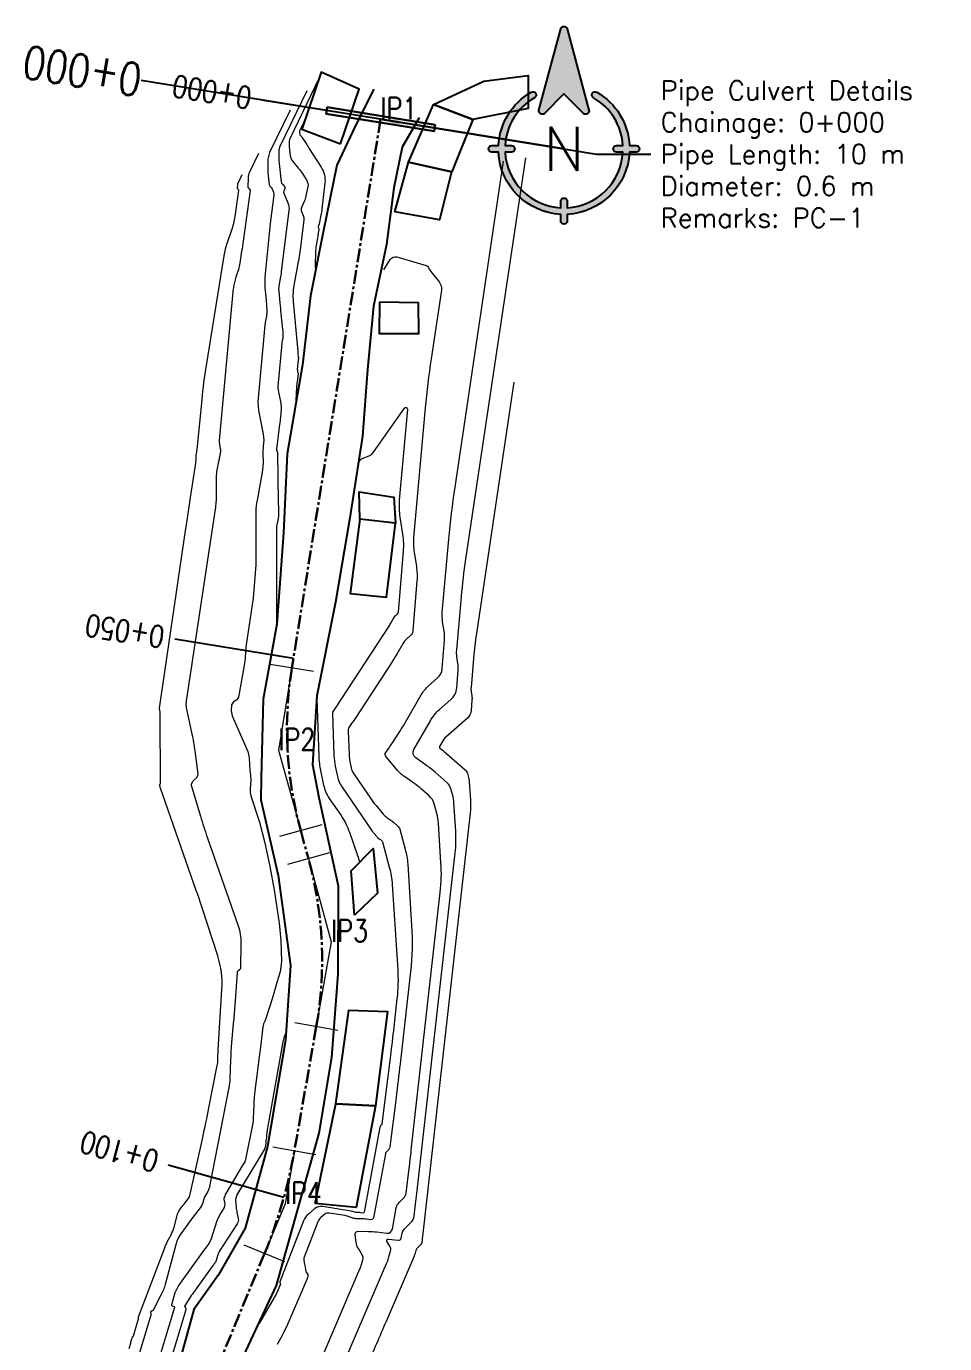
# Model space of a CAD drawing. Extents: x 337736 to 342002, y 3067251 to 3069533.
# Drawn here: x 338701.2 to 338785.2, y 3069412.2 to 3069532.7 of the extents above; entities that cross this region are included whole.
import ezdxf
from ezdxf.enums import TextEntityAlignment as Align

# ---------------------------------------------------------------- set-up
doc = ezdxf.new("R2010")
doc.units = 0
doc.header["$MEASUREMENT"] = 0
doc.linetypes.add('Center', pattern=[2, 1.25, -0.25, 0.25, -0.25])
for name, color, linetype, lineweight in [('BEC', 3, 'Continuous', 13), ('BES', 3, 'Continuous', 13), ('Chainage', 7, 'Continuous', 25), ('Contour', 4, 'Continuous', 0), ('IP_Line', 150, 'Continuous', 9), ('PC_Callout', 6, 'Continuous', 30), ('PipeCulvert', 6, 'Continuous', 30), ('RC', 9, 'Center', 30)]:
    doc.layers.add(name, color=color, linetype=linetype, lineweight=lineweight)
for name, color, linetype in [('Building', 1, 'Continuous'), ('IPName', 7, 'Continuous'), ('Match Chainage', 7, 'Continuous'), ('North', 7, 'Continuous'), ('RoadEdge', 51, 'Continuous')]:
    doc.layers.add(name, color=color, linetype=linetype)
doc.styles.get("Standard").update_dxf_attribs({"font": 'simplex.shx'})
doc.dimstyles.new('Dimension_PC_Callout', dxfattribs={"dimtxt": 1.75, "dimasz": 1.75, "dimexe": 0.18, "dimexo": 0.0625, "dimgap": 0.875, "dimtad": 0, "dimdec": 4, "dimzin": 0, "dimdsep": 46, "dimtxsty": 'Standard', "dimcen": 0.09, "dimadec": 0, "dimazin": 0, "dimtfac": 1, "dimtdec": 4, "dimtofl": 0, "dimtmove": 0, "dimatfit": 3, "dimfxl": 1, "dimtolj": 1, "dimtzin": 0, "dimarcsym": 0})

# ---------------------------------------------------------------- blocks, each defined once
blk = doc.blocks.new('North')
at = {"layer": 'North'}
h = blk.add_hatch(color=0, dxfattribs=at)
h.dxf.hatch_style = 1
edge = h.paths.add_edge_path()
edge.add_line((7.276000000000001e-12, 8.38899464431597), (-2.97585080653152, 5.413143837775349))
edge.add_arc((-3.32940419712395, 5.766697228368679), 0.499999999999442, 165.000000000033, 314.99999999992633, ccw=False)
edge.add_line((-3.81236711026941, 5.8961067509199), (-0.4829629131381812, 18.3216123735528))
edge.add_arc((7.276000000000001e-12, 18.1922028510016), 0.500000000000879, 14.999999999966974, 165.000000000033, ccw=False)
edge.add_line((0.482962913152733, 18.3216123735528), (3.81236711028396, 5.8961067509199))
edge.add_arc((3.3294041971385, 5.766697228368679), 0.500000000000879, -135, 14.999999999966974, ccw=False)
edge.add_line((2.97585080654608, 5.413143837776259), (7.275957614183426e-12, 8.38899464431597))
edge = h.paths.add_edge_path()
edge.add_line((0.5000000000072761, -7.99999999999636), (0.5000000000072761, -8.986100377802359))
edge.add_arc((7.276000000000001e-12, 3.638e-12), 9.000000000000279, 273.18473853672, 356.81526146328)
edge.add_line((8.98610037781327, -0.499999999996362), (8.000000000007269, -0.499999999996362))
edge.add_arc((8.000000000007269, 3.638e-12), 0.5, 90, 270, ccw=False)
edge.add_line((8.000000000007269, 0.500000000003638), (8.98610037781327, 0.500000000003638))
edge.add_arc((7.276000000000001e-12, 2.7285e-12), 9.00000000000033, 3.18473853672609, 60.00000000000131)
edge.add_arc((4.75000000000728, 8.22724133595511), 0.499999999999844, 59.999999999989996, 239.99999999999, ccw=False)
edge.add_arc((1.09139e-11, 3.638e-12), 9.99999999999743, 2.865983982600028, 60.00000000001597, ccw=False)
edge.add_line((9.98749217772638, 0.500000000003638), (11.0000000000073, 0.500000000003638))
edge.add_arc((11.0000000000073, 3.638e-12), 0.5, -90, 90, ccw=False)
edge.add_line((11.0000000000073, -0.499999999996362), (9.98749217772638, -0.499999999996362))
edge.add_arc((1.09139e-11, 3.638e-12), 9.999999999996382, 272.8659839825781, 357.1340160174001, ccw=False)
edge.add_line((0.5000000000072761, -9.98749217771547), (0.5000000000072761, -10.9999999999964))
edge.add_arc((7.276000000000001e-12, -10.9999999999964), 0.5, -180, 0, ccw=False)
edge.add_line((-0.499999999992724, -10.9999999999964), (-0.499999999992724, -9.98749217771547))
edge.add_arc((7.276000000000001e-12, 3.638e-12), 10, 182.865983982599, 267.1340160174011, ccw=False)
edge.add_line((-9.98749217771183, -0.499999999996362), (-10.9999999999927, -0.499999999996362))
edge.add_arc((-10.9999999999927, 3.638e-12), 0.5, 90, 270, ccw=False)
edge.add_line((-10.9999999999927, 0.500000000003638), (-9.98749217771183, 0.500000000003638))
edge.add_arc((7.276000000000001e-12, 3.638e-12), 10, 120, 177.134016017401, ccw=False)
edge.add_arc((-4.74999999999272, 8.22724133595511), 0.500000000000632, -59.99999999999011, 119.99999999995799, ccw=False)
edge.add_arc((7.276000000000001e-12, 2.7285e-12), 9.00000000000034, 119.999999999999, 176.815261463274)
edge.add_line((-8.98610037779872, 0.500000000003638), (-7.99999999999272, 0.500000000003638))
edge.add_arc((-7.99999999999272, 3.638e-12), 0.5, -90, 90, ccw=False)
edge.add_line((-7.99999999999272, -0.499999999996362), (-8.98610037779872, -0.499999999996362))
edge.add_arc((7.276000000000001e-12, 3.638e-12), 9.000000000000279, 183.18473853672, 266.81526146328)
edge.add_line((-0.499999999992724, -8.986100377802359), (-0.499999999992724, -7.99999999999636))
edge.add_arc((7.276000000000001e-12, -7.99999999999636), 0.5, 0, 180, ccw=False)
at = {"layer": 'North', "color": 0}
for points in [[(7.276000000000001e-12, 8.38899464431597), (-2.97585080653152, 5.413143837775349, -0.7673269879792459), (-3.81236711026941, 5.8961067509199), (-0.4829629131381811, 18.3216123735528, -0.7673269879794109), (0.482962913152733, 18.3216123735528), (3.81236711028396, 5.8961067509199, -0.7673269879792459), (2.97585080654608, 5.413143837776259)], [(0.5000000000072761, -7.99999999999636), (0.5000000000072761, -8.986100377802359, 0.382015476982892), (8.98610037781327, -0.499999999996362), (8.000000000007269, -0.499999999996362, -1), (8.000000000007269, 0.500000000003638), (8.98610037781327, 0.500000000003638, 0.253109756565021), (4.50000000000728, 7.79422863406307, -0.99999999999909), (5.00000000000728, 8.660254037847151, -0.2545902106462961), (9.98749217772638, 0.500000000003638), (11.0000000000073, 0.500000000003638, -1), (11.0000000000073, -0.499999999996362), (9.98749217772638, -0.499999999996362, -0.385206477913585), (0.5000000000072761, -9.98749217771547), (0.5000000000072761, -10.9999999999964, -1), (-0.499999999992724, -10.9999999999964), (-0.499999999992724, -9.98749217771547, -0.385206477913585), (-9.98749217771183, -0.499999999996362), (-10.9999999999927, -0.499999999996362, -1), (-10.9999999999927, 0.500000000003638), (-9.98749217771183, 0.500000000003638, -0.2545902106462961), (-4.99999999999272, 8.66025403784806, -0.9999999999990908), (-4.49999999999272, 7.79422863406307, 0.253109756565021), (-8.98610037779872, 0.500000000003638), (-7.99999999999272, 0.500000000003638, -1), (-7.99999999999272, -0.499999999996362), (-8.98610037779872, -0.499999999996362, 0.382015476982892), (-0.499999999992724, -8.986100377802359), (-0.499999999992724, -7.99999999999636, -1)]]:
    blk.add_lwpolyline(points, format="xyb", close=True, dxfattribs=at)
blk.add_text('N', height=6.7215, dxfattribs=at).set_placement((7.2919e-12, 3.6513e-12), align=Align.MIDDLE_CENTER)

msp = doc.modelspace()

# ---------------------------------------------------------------- linework, layer by layer
at = {"layer": 'BEC'}
for points in [[(338727.456506376, 3069473.69410148), (338723.507800109, 3069474.33263012)], [(338727.4565063758, 3069473.694101478), (338723.5078001088, 3069474.332630119)], [(338728.218394958, 3069459.66212524), (338724.362038822, 3069458.59980826)], [(338728.2183949578, 3069459.662125239), (338724.3620388217, 3069458.599808258)], [(338728.925413575, 3069457.09555081), (338725.069057439, 3069456.03323383)], [(338728.9254135748, 3069457.095550809), (338725.0690574388, 3069456.033233828)], [(338729.692121081, 3069440.84478792), (338725.752877647, 3069441.53931017)], [(338729.6921210808, 3069440.844787918), (338725.7528776468, 3069441.539310168)], [(338727.68275545, 3069429.44791723), (338723.743512016, 3069430.14243948)], [(338727.6827554498, 3069429.447917229), (338723.7435120158, 3069430.142439479)], [(338724.830041001, 3069419.64915175), (338721.133581776, 3069421.1776115)], [(338724.8300410008, 3069419.649151749), (338721.1335817758, 3069421.177611499)]]:
    msp.add_lwpolyline(points, dxfattribs=at)
at = {"layer": 'BES'}
for points in [[(338727.456506376, 3069473.69410148), (338723.507800109, 3069474.33263012)], [(338727.4565063758, 3069473.694101478), (338723.5078001088, 3069474.332630119)], [(338728.218394958, 3069459.66212524), (338724.362038822, 3069458.59980826)], [(338728.2183949578, 3069459.662125239), (338724.3620388217, 3069458.599808258)], [(338728.925413575, 3069457.09555081), (338725.069057439, 3069456.03323383)], [(338728.9254135748, 3069457.095550809), (338725.0690574388, 3069456.033233828)], [(338729.692121081, 3069440.84478792), (338725.752877647, 3069441.53931017)], [(338729.6921210808, 3069440.844787918), (338725.7528776468, 3069441.539310168)], [(338727.68275545, 3069429.44791723), (338723.743512016, 3069430.14243948)], [(338727.6827554498, 3069429.447917229), (338723.7435120158, 3069430.142439479)], [(338724.830041001, 3069419.64915175), (338721.133581776, 3069421.1776115)], [(338724.8300410008, 3069419.649151749), (338721.1335817758, 3069421.177611499)]]:
    msp.add_lwpolyline(points, dxfattribs=at)
at = {"layer": 'Building'}
for points in [[(338729.9269999998, 3069521.982999999, 1369.842), (338731.6569999998, 3069526.988999998, 1369.534), (338728.1779999997, 3069528.553999998, 1372.105), (338726.4044999998, 3069523.348399999, 1370.7635), (338729.9269999998, 3069521.982999999, 1369.842)], [(338738.4439999997, 3069525.600999999, 1369.044), (338743.0539999998, 3069527.725999999, 1368.374), (338747.1179999997, 3069528.250999999, 1367.943), (338747.1207999997, 3069525.219599999, 1368.2197), (338742.0339999998, 3069524.219499999, 1368.6929), (338738.4439999997, 3069525.600999999, 1369.044)], [(338736.1589999998, 3069520.309999999, 1369.803), (338738.4439999997, 3069525.600999999, 1369.044), (338742.0339999998, 3069524.219499999, 1369.2677), (338740.1117999998, 3069519.437399999, 1369.5675), (338736.1589999998, 3069520.309999999, 1369.803)], [(338734.9149999997, 3069515.756999998, 1370.678), (338736.1589999998, 3069520.309999999, 1369.803), (338740.0960999998, 3069519.437399999, 1370.0806), (338738.9865999998, 3069515.030299999, 1370.3933), (338734.9149999997, 3069515.756999998, 1370.678)], [(338733.5359999998, 3069507.524999999, 1371.139), (338737.0369999998, 3069507.482099999, 1371.4798), (338737.0682999998, 3069504.590999999, 1371.7612), (338733.5059999998, 3069504.603999998, 1371.208), (338733.5359999998, 3069507.524999999, 1371.139)], [(338731.7089999997, 3069487.631999998, 1372.252), (338731.6289999997, 3069490.130999999, 1372.205), (338734.8129999997, 3069489.664499999, 1372.3269), (338734.9535999998, 3069487.257899999, 1372.4183), (338731.7089999997, 3069487.631999998, 1372.252)], [(338731.7089999997, 3069487.631999998, 1372.252), (338730.8269999998, 3069480.829999999, 1372.679), (338734.1560999998, 3069480.510599999, 1372.7949), (338734.9535999998, 3069487.257899999, 1372.6241), (338731.7089999997, 3069487.631999998, 1372.252)], [(338731.2309999998, 3069451.376999998, 1373.17), (338730.8989999997, 3069455.439999999, 1373.301), (338732.9209999998, 3069457.477999999, 1372.537), (338733.3356999998, 3069453.412099998, 1372.9058), (338731.2309999998, 3069451.376999998, 1373.17)], [(338729.5059999998, 3069434.132999999, 1372.69), (338730.6959999998, 3069442.680999999, 1372.655), (338734.2416999998, 3069442.583999998, 1372.7628), (338733.1477999997, 3069433.926199999, 1372.782), (338729.5059999998, 3069434.132999999, 1372.69)], [(338727.6279999997, 3069425.000999999, 1372.352), (338729.5059999998, 3069434.132999999, 1372.69), (338733.1477999997, 3069433.926199999, 1372.8034), (338731.3661999998, 3069424.643299999, 1372.8382), (338727.6279999997, 3069425.000999999, 1372.352)]]:
    msp.add_polyline3d(points, dxfattribs=at)
at = {"layer": 'Chainage'}
for p, q in [((338733.605347837, 3069524.24777624), (338722.746405602, 3069526.00372998)), ((338725.62373993, 3069474.8889479), (338714.764797695, 3069476.64490164)), ((338724.754067157, 3069425.56139839), (338714.155586209, 3069428.50625859))]:
    msp.add_line(p, q, dxfattribs=at)
at = {"layer": 'Contour'}
for points, elevation in [([(338727.9970242556, 3069528.059043319, 0.003747706835887744), (338727.9908, 3069528.0464), (338725.2929, 3069522.4652, 0.10563), (338725.2376, 3069522.2393), (338725.2307, 3069522.0016, 0.03497), (338725.2403, 3069521.7645), (338725.3339, 3069520.9209, 0.15002), (338725.5705, 3069520.374), (338725.975, 3069519.8998, -0.0287), (338726.351, 3069519.404), (338726.8142, 3069518.7143, -0.20161), (338726.9451, 3069518.0461), (338726.7743, 3069517.222, -0.05527000000000001), (338726.6105, 3069516.7189), (338726.3645, 3069516.1758, 0.21163), (338726.3615, 3069515.8059), (338726.5224, 3069515.4346, -0.13416), (338726.5778, 3069515.0482), (338726.2619, 3069512.5246, -0.01558), (338726.0019, 3069510.868), (338725.6903, 3069509.2196, 0.0693), (338725.6098, 3069507.56), (338726.0216, 3069502.9924, 0.0041), (338726.0434, 3069502.7716), (338726.0754, 3069502.4712, -0.0183), (338726.0797, 3069502.4097), (338726.0820000001, 3069502.3419, -0.06087000000000001), (338726.0776, 3069502.2932), (338726.0674, 3069502.245, 0.02991), (338726.06, 3069502.1964), (338725.9834, 3069501.3521, 0.06721), (338725.9859, 3069501.2952), (338725.9961, 3069501.2386, 0.00531), (338726.0069, 3069501.1822), (338726.0385, 3069501.0254, -0.07123), (338726.0456, 3069500.9011), (338726.0325, 3069500.7478, -0.01103), (338726.0171, 3069500.6041), (338725.9507, 3069500.0935, 0.01633), (338725.9129, 3069499.704), (338725.8380049424, 3069498.536567475)], 1372), ([(338726.8558, 3069526.844), (338724.3939, 3069521.751, 0.10563), (338724.2939, 3069521.3423), (338724.2813, 3069520.9122, 0.03497), (338724.2988, 3069520.4834), (338724.5156, 3069518.5293, 0.15002), (338724.6168, 3069518.2954), (338724.8035, 3069518.0765, -0.29064), (338724.83, 3069517.889), (338724.7375, 3069517.6847, 0.21163), (338724.7358, 3069517.4796), (338725.118, 3069516.5978, -0.13416), (338725.2158, 3069515.9146), (338724.5094, 3069510.2703, -0.01558), (338724.4191, 3069509.695), (338724.3109, 3069509.1226, 0.0693), (338724.2829, 3069508.5463), (338724.3862, 3069507.4004, 0.0041), (338724.4804, 3069506.4439), (338724.6337, 3069505.0069, -0.0183), (338724.6537, 3069504.7201), (338724.6642, 3069504.4037, -0.06087000000000001), (338724.6441, 3069504.1766), (338724.5962, 3069503.952, 0.02991), (338724.5619, 3069503.7252), (338724.2048, 3069499.7885, 0.06721), (338724.2165, 3069499.5231), (338724.2639, 3069499.2592, 0.00531), (338724.3142, 3069498.9959), (338724.4618, 3069498.2651, -0.07123), (338724.4948, 3069497.6856), (338724.4337, 3069496.9703, -0.01103), (338724.3616, 3069496.3003), (338724.0666, 3069494.0317, 0.16077), (338724.0866, 3069493.9274), (338724.141, 3069493.8298, -0.12369), (338724.1691, 3069493.725), (338724.241, 3069489.2411, -0.0008900000000000001), (338724.2487, 3069488.6964), (338724.2571, 3069488.0294, -0.04901), (338724.2315, 3069487.7316), (338724.1587, 3069487.3392, 0.00105), (338724.1402, 3069487.238), (338724.1188, 3069487.1199, -0.00457), (338724.1059, 3069487.0523), (338724.0924, 3069486.9848, 0.04908999999999999), (338724.0856, 3069486.9166), (338724.0741, 3069478.084, -0.03719), (338724.0711, 3069478.0447), (338724.0629, 3069477.99, 0.02461), (338724.0621, 3069477.982), (338724.0616, 3069477.9739, -0.03109), (338724.0607, 3069477.9658), (338724.0537, 3069477.9265, 0.02234), (338724.0499, 3069477.8975), (338724.0331131842, 3069477.704214069)], 1373), ([(338726.5868738185, 3069523.996698992, 0.0009408506379861432), (338726.5826, 3069523.9879), (338726.1918, 3069523.1794, 0.10563), (338726.1813, 3069523.1363), (338726.18, 3069523.0909, 0.03497), (338726.1818, 3069523.0456), (338726.1997, 3069522.8846, 0.15002), (338726.2449, 3069522.7802), (338726.3221, 3069522.6896, -0.0287), (338726.3939, 3069522.5949), (338726.7774, 3069522.0239, -0.00589), (338727.0502, 3069521.6071), (338728.1715, 3069519.8494, -0.17142), (338728.5035, 3069518.4203), (338728.2361, 3069516.0267, -0.02328), (338728.1465, 3069515.4637), (338727.9853, 3069514.6859, -0.05527000000000001), (338727.9473, 3069514.5692), (338727.8902, 3069514.4432, 0.21163), (338727.8895, 3069514.3574), (338727.9269, 3069514.2713, -0.13416), (338727.9397, 3069514.1817), (338727.8681, 3069513.6095, -0.01558), (338727.8037, 3069513.199), (338727.7085, 3069512.6957, 0.03981000000000001), (338727.6573, 3069512.22), (338727.6171, 3069510.7666, 0.04356411744206624), (338727.6235029163, 3069510.658756395)], 1371), ([(338722.4239, 3069521.1123), (338721.6001, 3069519.408, 0.10563), (338721.4694, 3069518.8735), (338721.4459, 3069518.0702, 0.21113), (338721.4736, 3069518.002), (338721.5315, 3069517.9462, -0.02766), (338721.5861, 3069517.8873), (338721.6575, 3069517.8012, -0.21177), (338721.6827, 3069517.712), (338721.0207, 3069513.0941, -0.0001), (338720.8872, 3069512.1639), (338720.7283, 3069511.0584, -0.04667), (338720.592, 3069510.4916), (338720.3877, 3069509.8939, 0.02983), (338720.2565, 3069509.4194), (338720.1537, 3069508.937, 0.02991), (338720.08, 3069508.4502), (338718.8455, 3069494.8377, 0.06721), (338718.8619, 3069494.4634), (338718.9288, 3069494.0913, -0.08954), (338718.9286, 3069493.7193), (338718.8545, 3069493.3106, -0.00457), (338718.7791, 3069492.9148), (338718.6232, 3069492.1355, 0.04908999999999999), (338718.5576, 3069491.4778), (338718.5555, 3069489.8484, -0.03719), (338718.4569, 3069488.5482), (338715.8321, 3069471.1806, 0.02461), (338715.8094, 3069470.9566), (338715.7943, 3069470.6635, 0.04523), (338715.7978, 3069470.5749), (338715.8092, 3069470.4866, 0.02009), (338715.8242, 3069470.3989), (338716.342, 3069467.9643, -0.02063), (338716.6013, 3069466.4383), (338716.8732, 3069464.3095, -0.22585), (338716.7731, 3069464.0044), (338716.4574, 3069463.6733, 0.06624), (338716.3689, 3069463.5516), (338716.2965, 3069463.4181, 0.19881), (338716.2819, 3069463.2785), (338717.1192, 3069460.4532, 0.01181), (338717.7372, 3069458.5357), (338720.5642, 3069450.4245, -0.08769), (338720.8188, 3069448.8512), (338720.785, 3069446.5155, -0.25234), (338720.7062, 3069446.3743), (338720.5512, 3069446.2755, 0.23748), (338720.4673, 3069446.1345), (338720.2531, 3069443.103, -0.00464), (338720.1228, 3069441.4733), (338719.9357, 3069439.3786, 0.01157), (338719.8896, 3069438.6814), (338719.8597, 3069437.9833, 0.0042), (338719.8357, 3069437.2849), (338719.8133, 3069436.4239, -0.04224), (338719.7246, 3069435.6246), (338717.9063, 3069426.4123, -0.08631), (338717.7814, 3069426.0876), (338717.5217, 3069425.6535, 0.04951000000000001), (338717.5014, 3069425.6106), (338717.4855, 3069425.5657, 0.00905), (338717.4703, 3069425.5205), (338717.2928, 3069424.9569, -0.09), (338717.1049, 3069424.6001), (338716.4602, 3069423.7767, 0.00962), (338715.9591, 3069423.1106), (338715.3187, 3069422.2246, 0.09136), (338714.8938, 3069421.3303), (338713.8932, 3069417.5892, -0.05532), (338713.507, 3069416.5989), (338712.7901, 3069415.2298, -0.18979), (338712.7074, 3069415.1583), (338712.5965, 3069415.1193, 0.38795), (338712.5555, 3069415.0428), (338712.5896, 3069414.9078, -0.1369), (338712.5865, 3069414.7807), (338711.2272, 3069410.3321, -0.06597)], 1376), ([(338726.2329999999, 3069406.2181), (338731.715, 3069419.0093, 0.03007), (338731.8636, 3069419.4232), (338731.9874, 3069419.846, 0.20782), (338731.9369, 3069420.2469), (338731.5674, 3069420.8705, -0.10244), (338731.367, 3069421.454), (338731.2809, 3069422.1304, -0.45505), (338731.5712, 3069422.4565), (338732.4589, 3069422.4469, -0.0276), (338733.2693, 3069422.3934), (338734.1669, 3069422.2841, 0.3959), (338734.6807, 3069422.6609), (338735.0431, 3069424.6076, -0.15411), (338735.2964, 3069425.0826), (338735.6997, 3069425.4777, 0.16964), (338735.9361, 3069425.9553), (338736.2143, 3069428.1959, 0.0029), (338736.4132, 3069429.8775), (338739.0658, 3069453.4751, 0.04386), (338739.1318, 3069456.19), (338738.9011, 3069459.8231, 0.05116), (338738.7539, 3069460.704), (338738.5163, 3069461.5698, 0.14647), (338738.0603, 3069462.2992), (338737.362, 3069462.9131, 0.02822), (338736.6398, 3069463.4791), (338735.7842, 3069464.075, -0.06591), (338735.0511, 3069464.7443), (338734.1006, 3069465.8745, -0.3399), (338734.0823, 3069466.291), (338734.3841, 3069466.7215, 0.0081), (338734.6789, 3069467.1568), (338735.3552, 3069468.1915, 0.01399), (338735.8782, 3069469.0426), (338737.3255, 3069471.5528, -0.08167999999999999), (338737.9935, 3069472.3687), (338738.7957, 3069473.0748, 0.1945), (338739.2398, 3069473.9605), (338739.4479, 3069476.537, 0.0593), (338739.4157, 3069477.3889), (338739.282, 3069478.2369, -0.06151), (338739.2535, 3069479.0884), (338739.8569, 3069485.8187, -0.01461), (338740.4237, 3069490.5741), (338744.8648, 3069520.3958)], 1369), ([(338726.7147, 3069402.1521), (338734.146, 3069419.4918, 0.03007), (338734.3418, 3069420.037), (338734.5128, 3069420.6216, 0.20782), (338734.453, 3069421.0975), (338734.1864, 3069421.5473, -0.6224), (338734.3126, 3069421.7406), (338735.2185, 3069421.6304, 0.3959), (338735.485, 3069421.8259), (338735.568, 3069422.2717, -0.15411), (338735.7715, 3069422.6533), (338736.3744, 3069423.2439, 0.16964), (338736.6733, 3069423.8478), (338736.8102, 3069424.9503, 0.0029), (338736.9252, 3069425.922), (338740.4302, 3069457.1023, 0.04386), (338740.4779, 3069459.0697), (338740.3108, 3069461.7024, 0.05116), (338740.2041, 3069462.3408), (338740.0319, 3069462.9683, 0.14647), (338739.7015, 3069463.4968), (338738.5870000001, 3069464.4766, 0.02822), (338737.7246, 3069465.1525), (338736.8241, 3069465.7797, -0.38944), (338736.6479, 3069466.5686), (338738.1606, 3069469.1922, -0.08167999999999999), (338739.0047, 3069470.2232), (338740.0425, 3069471.1367, 0.1945), (338740.5768, 3069472.2022), (338740.7070000001, 3069473.8146, 0.0593), (338740.6837, 3069474.4318), (338740.5868, 3069475.0464, -0.06151), (338740.5662, 3069475.6634), (338741.0034, 3069480.5407, -0.01461), (338741.4142, 3069483.9868), (338746.8819, 3069520.7019)], 1368), ([(338710.5903, 3069411.711), (338710.7356, 3069412.2146, 0.01143), (338710.782, 3069412.3901), (338710.8329, 3069412.6025, -0.08137), (338710.874, 3069412.7005), (338710.9313, 3069412.7918, 0.06597), (338710.9756, 3069412.8889), (338711.4495, 3069414.4397, 0.1369), (338711.4509, 3069414.4988), (338711.4359, 3069414.5583, -0.15369), (338711.4392, 3069414.6168), (338713.7824, 3069420.7988, -0.03003), (338714.0868, 3069421.4761), (338714.4318, 3069422.1351, 0.05532), (338714.7005, 3069422.824), (338715.0224, 3069424.0276, -0.09136), (338715.1784, 3069424.3559), (338715.3949, 3069424.6554, -0.00962), (338715.617, 3069424.9506), (338715.9714, 3069425.4033, 0.11228), (338716.182, 3069425.85), (338717.3241, 3069431.0305, 0.005529999999999999), (338717.8941, 3069433.7587), (338718.657, 3069437.6242, 0.04224), (338718.7099, 3069438.1011), (338718.7225, 3069438.5825, -0.009059999999999999), (338718.7437, 3069439.0634), (338719.0881, 3069444.5894, 0.09378), (338718.7028, 3069447.6614), (338717.7361, 3069450.6606, 0.0059), (338716.7343, 3069453.6479), (338713.4656, 3069463.0261, -0.01181), (338713.4279, 3069463.1432), (338713.3768, 3069463.3156, -0.19881), (338713.3777, 3069463.3241), (338713.3821, 3069463.3323, -0.06624), (338713.3875, 3069463.3397), (338713.445, 3069463.3999, 0.19362), (338713.465, 3069463.4504), (338713.4422, 3069469.8188, 0.04985), (338713.4243, 3069469.992), (338713.389, 3069470.1634, -0.08732000000000001), (338713.3841, 3069470.3356), (338715.7952, 3069486.7834, -0.00111), (338716.1598, 3069489.2324), (338716.6952, 3069492.7751, 0.03719), (338716.715, 3069493.0359), (338716.7153, 3069493.3169, -0.04908999999999999), (338716.7376, 3069493.5398), (338716.7817, 3069493.7606, 0.02503), (338716.8148, 3069493.983), (338717.2644, 3069498.5854, -0.01567), (338717.6696, 3069501.7156), (338719.2904, 3069511.7532, -0.04233), (338719.5907, 3069512.9559), (338719.9931, 3069514.1332, 0.04667), (338720.2827, 3069515.3375), (338720.6258, 3069517.7244, 0.24094), (338720.604, 3069517.788), (338720.5497, 3069517.8405, -0.21113), (338720.5236, 3069517.9045), (338720.5332, 3069518.2321, -0.10563), (338720.5898, 3069518.4635), (338720.9467, 3069519.2017)], 1377), ([(338733.8989246404, 3069510.451240042), (338734.4883, 3069511.409, -0.33779), (338735.0805, 3069511.6371), (338737.7829, 3069510.8487, -0.19474), (338737.9574, 3069510.7108), (338738.0762, 3069510.5023, 0.03864), (338738.2102, 3069510.3042), (338738.9553, 3069509.3678, -0.2079), (338739.1639, 3069508.5903), (338738.2289, 3069502.312, 0.01461), (338737.6937, 3069497.8214), (338736.6283, 3069485.9382, 0.06151), (338736.6725, 3069484.6178), (338736.8797, 3069483.3029, -0.0593), (338736.9297, 3069481.982), (338736.5606, 3069477.4127, -0.1945), (338736.3505, 3069476.9938), (338735.9711, 3069476.6598, 0.08167999999999999), (338735.6551, 3069476.2738), (338735.0847, 3069475.2846, -0.01399), (338734.5982, 3069474.4927), (338731.2633, 3069469.391, -0.0081), (338731.0163, 3069469.0263), (338730.7635, 3069468.6656, 0.16289), (338730.6447, 3069468.2651), (338730.7212, 3069466.0492, 0.04321000000000001), (338730.7929999999, 3069465.4587), (338730.9159, 3069464.8743, 0.09825), (338731.1457, 3069464.3355), (338732.6816, 3069462.0856, 0.02506), (338733.1837, 3069461.4239), (338733.8466, 3069460.6356, 0.06591), (338734.1652, 3069460.3447), (338734.537, 3069460.0858, -0.02822), (338734.8508, 3069459.8398), (338735.1508, 3069459.5761, -0.14647), (338735.3536, 3069459.2516), (338735.8535, 3069457.4303, -0.05116), (338736.0818, 3069456.0643), (338736.4394, 3069450.4307, -0.04386), (338736.3372, 3069446.2207), (338735.3894, 3069437.7884, -0.0029), (338735.0225, 3069434.6871), (338734.4617, 3069430.1704, -0.16964), (338734.3503, 3069429.9453), (338734.1603, 3069429.7592, 0.15411), (338734.0409, 3069429.5354), (338732.9534, 3069423.6938, -0.3959), (338732.7074, 3069423.5134), (338732.2852, 3069423.5647, 0.0276), (338731.8816, 3069423.5914), (338731.4685, 3069423.5959, -0.08254), (338731.0905, 3069423.6629), (338730.7237, 3069423.7927, 0.04524), (338730.3482, 3069423.8885), (338728.9039, 3069424.1206, 0.21702), (338728.4891, 3069424.0067), (338728.1262, 3069423.7038, 0.12689), (338727.8592, 3069423.332), (338726.5989, 3069420.0871, 0.14754), (338726.5756, 3069419.7864), (338726.6496, 3069419.4484, -0.02221), (338726.6926, 3069419.1994), (338726.7259, 3069418.9373, 0.10244), (338726.7991, 3069418.7242), (338726.9341, 3069418.4964, -0.20782), (338726.9525, 3069418.35), (338726.9073, 3069418.1955, -0.03007), (338726.8531, 3069418.0443), (338725.2698, 3069414.35, -0.02798), (338724.1517, 3069412.0981)], 1371), ([(338745.7949, 3069500.1651), (338742.4046, 3069477.3995, 0.01461), (338742.1499, 3069475.2627), (338741.8788, 3069472.2385, 0.06151), (338741.8916, 3069471.8559), (338741.9516, 3069471.4748, -0.0593), (338741.9661, 3069471.0921), (338741.8854, 3069470.0923, -0.1945), (338741.5541, 3069469.4316), (338739.5774, 3069467.6918, 0.08167999999999999), (338739.2875, 3069467.3377), (338738.9998, 3069466.8387, 0.38944), (338739.0383, 3069466.6666), (338739.2347, 3069466.5297, -0.02822), (338739.4228, 3069466.3823), (338741.3426, 3069464.6944, -0.14647), (338741.5475, 3069464.3667), (338741.6543, 3069463.9777, -0.05116), (338741.7204, 3069463.5818), (338741.8241, 3069461.9494, -0.04386), (338741.7945, 3069460.7294), (338737.4371, 3069421.9666, -0.0029), (338737.4061, 3069421.7046), (338737.3736, 3069421.4429, -0.16964), (338737.2632, 3069421.2197), (338736.9746, 3069420.9371, 0.12846), (338736.8361, 3069420.7061), (338736.7579, 3069420.4389, -0.03007), (338736.664, 3069420.1773), (338734.1029, 3069414.2015, -0.0006), (338732.3541, 3069410.1344)], 1367), ([(338731.6784500001, 3069492.93965), (338731.7435, 3069493.0415, -0.15608), (338731.9207, 3069493.1885), (338732.5559, 3069493.4444, 0.14563), (338732.9587, 3069493.765), (338735.7808, 3069497.8079, -0.76876), (338736.0635, 3069497.7049), (338735.3157, 3069489.3632, 0.06151), (338735.3677, 3069487.8083), (338735.6117, 3069486.2599, -0.0593), (338735.6706, 3069484.7044), (338735.221, 3069479.1388, -0.1945), (338735.1279, 3069478.9532), (338734.9599, 3069478.8053, 0.08167999999999999), (338734.82, 3069478.6344), (338734.5673, 3069478.1962, -0.01399), (338734.3518, 3069477.8455), (338729.5063, 3069470.4329, -0.0081), (338729.384, 3069470.2522), (338729.2587, 3069470.0735, 0.16289), (338729.1998, 3069469.875), (338729.3335, 3069466.0044, 0.04321000000000001), (338729.4508, 3069465.0395), (338729.6515, 3069464.0848, 0.09825), (338730.0269, 3069463.2046), (338732.8374, 3069459.0878, 0.02506), (338733.0128, 3069458.8566), (338733.2444, 3069458.5812, 0.06591), (338733.3557, 3069458.4796), (338733.4856, 3069458.3891, -0.02822), (338733.5953, 3069458.3032), (338733.7001, 3069458.211, -0.14647), (338733.7709, 3069458.0977), (338734.4033, 3069455.7935, -0.05116), (338734.6722, 3069454.1849), (338735.1676, 3069446.3801, -0.04386), (338735.104, 3069443.7595), (338734.81, 3069441.1445, -0.0029), (338734.5009, 3069438.5313), (338733.7245, 3069432.2779, -0.16964), (338733.6756, 3069432.1791), (338733.5922, 3069432.0975, 0.15411), (338733.5399, 3069431.9992), (338732.0897, 3069424.2102, -0.3959), (338731.9776, 3069424.128), (338731.7851, 3069424.1514, 0.0276), (338731.6011, 3069424.1635), (338731.4127, 3069424.1656, -0.08254), (338731.2404, 3069424.1961), (338731.0731, 3069424.2553, 0.04524), (338730.9019, 3069424.299), (338728.2851, 3069424.7196, 0.21702), (338727.5996, 3069424.5313), (338726.9998, 3069424.0307, 0.12689), (338726.5584, 3069423.4163), (338724.3887, 3069417.8298, 0.14754), (338724.3857, 3069417.7904), (338724.3954, 3069417.746, -0.02221), (338724.401, 3069417.7134), (338724.4054, 3069417.679, 0.10244), (338724.415, 3069417.651), (338724.4327, 3069417.6212, -0.20782), (338724.4351, 3069417.602), (338724.4292, 3069417.5817, -0.03007), (338724.4221, 3069417.5619), (338724.2185, 3069417.0869, -0.02798), (338724.0625, 3069416.7726), (338722.4934895425, 3069414.011612021)], 1372), ([(338727.765, 3069471.1962), (338727.9459, 3069465.9596, 0.04321000000000001), (338728.1086, 3069464.6204), (338728.3872, 3069463.2954, 0.09825), (338728.9082, 3069462.0737), (338729.9831, 3069460.4993, -0.06654), (338730.7502, 3069458.9743), (338731.4849, 3069456.8517, 0.01125692779857126), (338731.7068690385, 3069456.254261671, 0.01125692779857126)], 1373), ([(338724.8613, 3069440.5355, -0.004760000000004974), (338724.7895, 3069440.2937), (338724.7153, 3069440.0527, 0.03052), (338724.6561, 3069439.808), (338723.3368, 3069432.4017, 0.01011), (338723.2602, 3069431.9153), (338723.1736, 3069431.2821, 0.00308), (338723.1479, 3069431.0845), (338723.1175, 3069430.8399, 0.02018), (338723.1088, 3069430.7354), (338723.1029, 3069430.5975, 0.0042), (338723.1015, 3069430.5588), (338723.1005, 3069430.5202, -0.04224), (338723.0963, 3069430.4819), (338723.0103, 3069430.0463, -0.08631), (338723.0001, 3069430.0196), (338722.9851, 3069429.9947, -1e-05), (338722.9702, 3069429.9698), (338720.4625, 3069425.7796, 0.04961), (338720.4435, 3069425.7392), (338720.4285, 3069425.697, 0.00026), (338720.4135, 3069425.6548), (338720.346, 3069425.4638, 0.108), (338720.3277, 3069425.3184), (338720.3868, 3069424.6663, 0.02841), (338720.458, 3069424.1858), (338720.5742, 3069423.6241, -0.198), (338720.4806, 3069423.1295), (338718.8992, 3069420.705, 0.06829), (338718.7012, 3069420.2861), (338718.5132, 3069419.6893, -0.09), (338718.4438, 3069419.5574), (338718.3504, 3069419.4382, 0.00962), (338718.2593, 3069419.3171), (338716.5678, 3069416.9764, 0.01158), (338716.1902, 3069416.4277), (338715.6471, 3069415.5976, 0.51839), (338715.6502, 3069415.5897), (338715.6645, 3069415.5863, -0.22435), (338715.6749, 3069415.5779), (338715.7672, 3069415.3872, -0.18776), (338715.778, 3069415.2514), (338713.2282, 3069406.7565, -0.00124)], 1373)]:
    msp.add_lwpolyline(points, format="xyb", dxfattribs=dict(at, elevation=elevation))
at = {"layer": 'Contour', "elevation": 1374}
msp.add_lwpolyline([(338725.3167, 3069525.0846), (338723.4331, 3069521.1879), (338723.2885, 3069520.5964), (338723.2702, 3069519.974), (338723.2954, 3069519.3534), (338723.4174, 3069518.2548), (338723.4792, 3069518.118), (338723.5854, 3069518.0012), (338723.6699, 3069517.8703), (338723.8015, 3069517.5668), (338723.8388, 3069517.3059), (338723.5112, 3069514.6884), (338723.3052, 3069512.8504), (338723.0028, 3069509.7979), (338723.0064, 3069508.8539), (338723.1302, 3069507.6938), (338723.166, 3069507.1818), (338723.1847, 3069506.6168), (338723.1487, 3069506.2112), (338723.0632, 3069505.8101), (338723.0019, 3069505.4053), (338722.3645, 3069498.376), (338722.3852, 3069497.9021), (338722.47, 3069497.431), (338722.5597, 3069496.9608), (338722.872, 3069495.4139), (338722.9032, 3069494.8672), (338722.8562, 3069494.3161), (338722.8361, 3069493.7639), (338722.8486, 3069492.754), (338722.7758, 3069491.9035), (338722.4651, 3069490.2288), (338722.393, 3069489.8358), (338722.31, 3069489.3775), (338722.26, 3069489.115), (338722.2075, 3069488.8529), (338722.1811, 3069488.5882), (338722.1745, 3069483.4664), (338721.9422, 3069480.4021), (338721.2987, 3069476.144), (338721.2352, 3069475.5161), (338721.2026, 3069474.8852), (338721.131, 3069474.2587), (338720.6146, 3069471.353), (338720.4338, 3069471.0891), (338720.1335, 3069470.9069), (338719.9733, 3069470.6406), (338719.9421, 3069470.103), (338720.0232, 3069469.6472), (338721.4432, 3069466.3813), (338721.576, 3069465.8086), (338721.6062, 3069465.1497), (338721.6452, 3069464.6772), (338721.7043, 3069464.1834), (338721.7168, 3069463.7566), (338721.6875, 3069463.2755), (338721.6766, 3069462.9537), (338721.6743, 3069462.6317), (338721.7234, 3069462.3176), (338722.5198, 3069459.8895), (338722.9882, 3069458.1431), (338723.4696, 3069455.8523), (338723.8575, 3069453.7239), (338724.3301, 3069450.6656), (338724.4733, 3069449.0719), (338724.5236, 3069447.14), (338724.4056, 3069446.2135), (338724.1229, 3069445.2279), (338723.8997, 3069444.4765), (338723.6693, 3069443.7272), (338723.432, 3069442.9801), (338723.0866, 3069441.9257), (338722.9971, 3069441.6783), (338722.9002, 3069441.4335), (338722.8372, 3069441.1803), (338722.7183, 3069440.1153), (338722.6194, 3069439.3193), (338722.4664, 3069438.2), (338722.3344, 3069437.188), (338722.0722, 3069435.0764), (338722.0058, 3069434.28), (338721.9608, 3069433.2286), (338721.9506, 3069432.934), (338721.943, 3069432.6393), (338721.9106, 3069432.3473), (338721.2553, 3069429.0276), (338721.177, 3069428.8239), (338721.0633, 3069428.6339), (338720.9496, 3069428.4438), (338719.4427, 3069425.926), (338719.3865, 3069425.8067), (338719.3359, 3069425.664), (338719.3043, 3069425.5749), (338719.2727, 3069425.4857), (338719.2665, 3069425.3948), (338719.3619, 3069424.9338), (338719.3025, 3069424.6201), (338718.8831, 3069423.9771), (338718.6177, 3069423.4156), (338718.0658, 3069421.6638), (338717.8921, 3069421.3339), (338717.6585, 3069421.0356), (338717.4308, 3069420.7328), (338715.0945, 3069417.5), (338714.7704, 3069416.8179), (338714.4768, 3069415.7203), (338714.4773, 3069415.6903), (338714.4864, 3069415.6605), (338714.506, 3069415.642), (338714.6662, 3069415.6032), (338714.7059, 3069415.5712), (338714.7305, 3069415.5205), (338714.7346, 3069415.4681), (338713.9202, 3069412.7548), (338713.3674, 3069410.9293)], dxfattribs=at)
at = {"layer": 'IP_Line'}
for points in [[(338725.482153242, 3069474.0133658), (338724.264630893, 3069466.4841214), (338726.29021689, 3069459.13096675)], [(338725.4821532418, 3069474.013365798), (338724.2646308928, 3069466.484121399), (338726.2902168898, 3069459.130966749)], [(338726.997235507, 3069456.56439232), (338729.092045666, 3069448.95994448), (338727.722499364, 3069441.19204905)], [(338726.9972355068, 3069456.564392318), (338729.0920456658, 3069448.959944479), (338727.7224993638, 3069441.192049048)], [(338725.713133733, 3069429.79517836), (338724.859791619, 3069424.95512855), (338722.981811389, 3069420.41338162)], [(338725.7131337328, 3069429.795178358), (338724.8597916188, 3069424.955128549), (338722.9818113887, 3069420.413381618)]]:
    msp.add_lwpolyline(points, dxfattribs=at)
at = {"layer": 'Match Chainage'}
msp.add_line((338750.387349473, 3069521.53402955), (338711.690028053, 3069527.79161015), dxfattribs=at)
at = {"layer": 'PipeCulvert'}
msp.add_lwpolyline([(338738.589120319, 3069523.74576842), (338738.493341024, 3069523.15346248), (338728.621575355, 3069524.74978406), (338728.71735465, 3069525.34209), (338738.589120319, 3069523.74576842)], dxfattribs=at)
at = {"layer": 'RC', "linetype": 'Center'}
msp.add_lwpolyline([(338733.6053478367, 3069524.247776239), (338725.4821532418, 3069474.013365798), (338725.4821532418, 3069474.013365798, 0.107694151561006), (338726.2902168898, 3069459.130966749), (338726.2902168898, 3069459.130966749), (338726.9972355068, 3069456.564392318), (338726.9972355068, 3069456.564392318, -0.111285958615997), (338727.7224993638, 3069441.192049048), (338727.7224993638, 3069441.192049048), (338725.7131337328, 3069429.795178358), (338725.7131337328, 3069429.795178358, -0.05444589951941901), (338722.9818113887, 3069420.413381618), (338722.9818113887, 3069420.413381618), (338716.5552134718, 3069404.871161928), (338716.5552134718, 3069404.871161928, 0.179798162778603), (338715.7969356778, 3069383.984788989), (338715.7969356778, 3069383.984788989), (338720.7916268238, 3069368.887841179), (338720.7916268238, 3069368.887841179, -0.196417088369893), (338719.4992317088, 3069350.019965329), (338719.4992317088, 3069350.019965329), (338718.0043827638, 3069346.974425379)], format="xyb", dxfattribs=at)
at = {"layer": 'RoadEdge'}
for points in [[(338732.97, 3069527, 1369.348), (338731.319, 3069523.659, 1369.753), (338729.591, 3069520.036, 1370.218), (338728.351, 3069513.92, 1370.698), (338727.177, 3069508.097, 1371.171), (338726.469, 3069501.779, 1371.727), (338725.041, 3069493.622, 1372.311), (338724.725, 3069486.389, 1372.653), (338724.098, 3069478.016, 1372.987), (338722.866, 3069471.16, 1373.206), (338722.675, 3069463.951, 1373.681), (338722.629, 3069461.933, 1373.653), (338724.223, 3069455.03, 1373.531), (338725.363, 3069446.777, 1373.651), (338724.906, 3069439.96, 1372.894), (338723.266, 3069430.223, 1372.849), (338721.217, 3069422.727, 1372.498), (338718.77, 3069418.475, 1372.334), (338716.527, 3069415.305, 1372.268), (338712.102, 3069399.215, 1371.864)], [(338737.125, 3069524.366, 1369.287), (338735.563, 3069521.676, 1369.702), (338734.816, 3069517.971, 1370.154), (338734.132, 3069512.78, 1370.884), (338732.965, 3069507.123, 1371.188), (338732.395, 3069501.33, 1371.65), (338731.933, 3069495.23, 1371.858), (338730.779, 3069487.748, 1372.284), (338729.489, 3069480.028, 1372.837), (338727.781, 3069471.456, 1372.982), (338727.385, 3069465.184, 1373.423), (338727.942, 3069462.168, 1373.477), (338729.706, 3069454.089, 1373.382), (338729.699, 3069445.98, 1373.07), (338729.125, 3069438.374, 1372.777), (338727.965, 3069431.448, 1372.568), (338724.055, 3069417.489, 1372.151), (338721.057, 3069411.078, 1371.916)]]:
    msp.add_polyline3d(points, dxfattribs=at)

# ---------------------------------------------------------------- block references
at = {"xscale": 0.6, "yscale": 0.6, "zscale": 0.6}
msp.add_blockref('North', (338750.387349473, 3069521.53402955), dxfattribs=at)

# ---------------------------------------------------------------- texts
at = {"layer": 'Chainage', "width": 0.8000000119209291}
for s, rotation, p in [('0+000', 170.814453982944, (338721.759229035, 3069526.16336214)), ('0+050', 170.814453982944, (338713.777621128, 3069476.8045338)), ('0+100', 164.471684768703, (338713.192087942, 3069428.77397315))]:
    msp.add_text(s, height=2, rotation=rotation, dxfattribs=at).set_placement(p, align=Align.MIDDLE_LEFT)
at = {"layer": 'IPName', "width": 0.8}
for s, p in [('IP1', (338733.605347837, 3069524.24777624)), ('IP1', (338733.6053478367, 3069524.247776239)), ('IP2', (338724.264630893, 3069466.4841214)), ('IP2', (338724.2646308928, 3069466.484121399)), ('IP3', (338729.092045666, 3069448.95994448)), ('IP3', (338729.0920456658, 3069448.959944479)), ('IP4', (338724.859791619, 3069424.95512855)), ('IP4', (338724.8597916188, 3069424.955128549))]:
    msp.add_text(s, height=2, dxfattribs=at).set_placement(p)
at = {"layer": 'Match Chainage', "width": 0.8}
msp.add_text('0+000', height=3, rotation=170.814453982944, dxfattribs=at).set_placement((338711.690028053, 3069527.79161015), align=Align.MIDDLE_LEFT)
at = {"layer": 'PC_Callout', "insert": (338759.223879173, 3069521.05513308), "char_height": 1.75, "attachment_point": 4}
msp.add_mtext('Pipe Culvert Details\\PChainage: 0+000\\PPipe Length: 10 m\\PDiameter: 0.6 m\\PRemarks: PC-1', dxfattribs=at)

# ---------------------------------------------------------------- leaders
at = {"layer": 'PC_Callout', "annotation_type": 0, "has_hookline": 1, "hookline_direction": 0, "text_width": 26}
msp.add_leader([(338733.605347837, 3069524.24777624), (338753.348879173, 3069521.05513308), (338758.348879173, 3069521.05513308)], dimstyle='Dimension_PC_Callout', dxfattribs=at)

doc.saveas('drawing.dxf')
